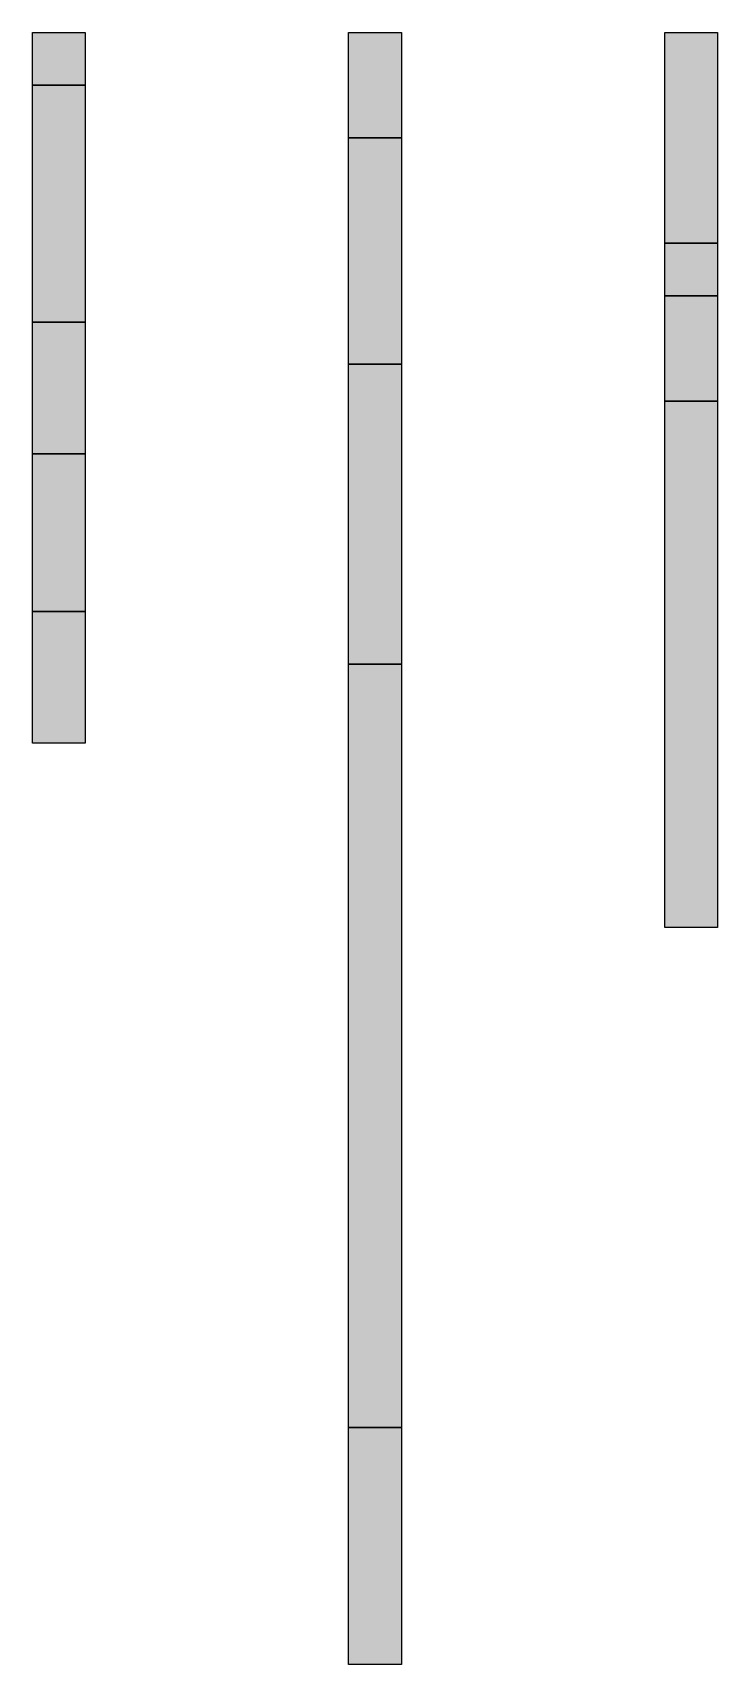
# Model space of a CAD drawing. Header units: metres. Extents: x 0 to 13, y -31 to 0.
import ezdxf

# ---------------------------------------------------------------- set-up
doc = ezdxf.new("R2010")
doc.units = ezdxf.units.M
for name, color, linetype, true_color in [('borehole_boxes', 7, 'Continuous', 0xffffff), ('clay 1', 7, 'Continuous', 0xfbb4ae), ('clay 2', 7, 'Continuous', 0xccebc5), ('rock 1', 7, 'Continuous', 0xf2f2f2), ('sand 1', 7, 'Continuous', 0xfed9a6), ('sand 2', 7, 'Continuous', 0xe5d8bd)]:
    doc.layers.add(name, color=color, linetype=linetype, true_color=true_color)

msp = doc.modelspace()

# ---------------------------------------------------------------- hatches: boundary and pattern name
at = {"layer": 'clay 1'}
for points in [[(0, 0), (1, 0), (1, -1), (0, -1)], [(6, 0), (7, 0), (7, -2), (6, -2)]]:
    msp.add_hatch(color=256, dxfattribs=at).paths.add_polyline_path(points)
at = {"layer": 'clay 2'}
for points in [[(12, 0), (13, 0), (13, -4), (12, -4)], [(0, -1), (1, -1), (1, -5.5), (0, -5.5)], [(6, -2), (7, -2), (7, -6.3), (6, -6.3)]]:
    msp.add_hatch(color=256, dxfattribs=at).paths.add_polyline_path(points)
at = {"layer": 'rock 1'}
for points in [[(12, -7), (13, -7), (13, -17), (12, -17)], [(0, -11), (1, -11), (1, -13.5), (0, -13.5)], [(6, -26.5), (7, -26.5), (7, -31), (6, -31)]]:
    msp.add_hatch(color=256, dxfattribs=at).paths.add_polyline_path(points)
at = {"layer": 'sand 1'}
for points in [[(12, -4), (13, -4), (13, -5), (12, -5)], [(0, -5.5), (1, -5.5), (1, -8), (0, -8)], [(6, -6.3), (7, -6.3), (7, -12), (6, -12)]]:
    msp.add_hatch(color=256, dxfattribs=at).paths.add_polyline_path(points)
at = {"layer": 'sand 2'}
for points in [[(12, -5), (13, -5), (13, -7), (12, -7)], [(0, -8), (1, -8), (1, -11), (0, -11)], [(6, -12), (7, -12), (7, -26.5), (6, -26.5)]]:
    msp.add_hatch(color=256, dxfattribs=at).paths.add_polyline_path(points)

# ---------------------------------------------------------------- linework, layer by layer
at = {"layer": 'borehole_boxes'}
for points in [[(0, 0), (1, 0), (1, -1), (0, -1)], [(6, 0), (7, 0), (7, -2), (6, -2)], [(12, 0), (13, 0), (13, -4), (12, -4)], [(0, -1), (1, -1), (1, -5.5), (0, -5.5)], [(6, -2), (7, -2), (7, -6.3), (6, -6.3)], [(12, -4), (13, -4), (13, -5), (12, -5)], [(12, -5), (13, -5), (13, -7), (12, -7)], [(0, -5.5), (1, -5.5), (1, -8), (0, -8)], [(6, -6.3), (7, -6.3), (7, -12), (6, -12)], [(12, -7), (13, -7), (13, -17), (12, -17)], [(0, -8), (1, -8), (1, -11), (0, -11)], [(0, -11), (1, -11), (1, -13.5), (0, -13.5)], [(6, -12), (7, -12), (7, -26.5), (6, -26.5)], [(6, -26.5), (7, -26.5), (7, -31), (6, -31)]]:
    msp.add_lwpolyline(points, close=True, dxfattribs=at)

doc.saveas('drawing.dxf')
